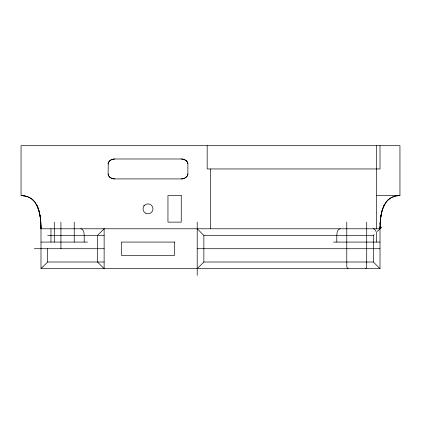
<?xml version="1.0" encoding="UTF-8"?>
<svg xmlns="http://www.w3.org/2000/svg" width="421" height="421" viewBox="0 0 421 421"><rect width="100%" height="100%" fill="white"/><g stroke="black" fill="none" stroke-linecap="round" stroke-linejoin="round"><path stroke-width="0.63" d="M366.712 263.199L366.712 222.135M40.99 228.566L40.99 268.666L380.01 268.666L380.01 228.566M366.712 263.488C366.449 265.104 367.322 267.966 365.375 268.666M40.437 218.615L40.99 228.782L380.01 228.782L380.01 227.966M380.01 228.293L380.01 227.803M108.134 174.12L108.234 163.095L109.376 161.064L111.481 159.643M111.597 159.591L114.78 158.985L181.251 158.985C184.172 158.906 187.803 160.701 187.898 163.969L187.855 174.505M380.01 227.929L380.026 226.772M380.016 227.714L380.168 223.056M380.016 227.503L380.021 227.082M108.129 163.969L108.171 163.432M187.898 173.941L187.003 176.441L184.545 178.267M380.01 228.782L380.368 220.451M380.095 224.54L380.116 224.098M380.126 223.825L380.179 222.872M380.131 223.735L380.174 223.014M380.184 222.788L380.331 220.836M380.195 222.656L380.258 221.735M380.216 222.362L380.268 221.593M380.284 221.414L380.326 220.893M380.274 221.53C380.847 215.373 381.879 208.948 385.152 203.59M380.389 220.215L380.489 219.241M380.421 219.925L380.926 216.062M380.505 219.12L380.621 218.157M380.652 217.899L380.716 217.441M380.984 215.705L381.105 215.031M381.11 214.994L380.816 216.736L381.947 211.279M108.186 163.322L108.502 162.322M187.84 174.583C187.256 177.504 183.982 178.967 181.251 178.925L114.496 178.92L111.844 178.415L109.634 177.094M381.2 214.51L381.489 213.137L381.389 213.584M381.231 214.357L381.31 213.957M381.584 212.71L381.763 211.984M381.626 212.552L381.994 211.116M382.047 210.926L382.342 209.932M382.094 210.753L382.568 209.232M382.231 210.29L383.021 207.969M382.442 209.611L382.757 208.684M382.863 208.384L383.084 207.806M383.326 207.195L383.626 206.5L383.373 207.079M383.305 207.243L383.652 206.437M384.089 205.516L383.742 206.243L383.984 205.732M383.763 206.19L386.562 201.591M108.529 162.264C109.676 160.006 112.36 158.98 114.78 158.985M385.378 203.232L386.073 202.222M386.815 201.285L387.331 200.701M386.32 201.906C389.33 197.849 394.303 195.623 399.303 195.555M387.599 200.422L387.873 200.143M47.641 248.722L47.641 262.015L42.842 266.814M197.27 228.845L203.853 235.428L203.853 262.015L203.532 262.336M379.952 268.609L373.359 262.015L373.359 235.428L374.253 234.534M41.147 268.509L42.737 266.919M197.444 268.424L203.28 262.593M378.016 230.771L379.689 229.098M377.848 230.945L377.411 231.382M388.009 200.007L391.451 197.491L395.587 195.991M184.43 178.32L183.572 178.609M395.845 195.939L399.219 195.555M182.951 178.762L181.251 178.925M396.719 195.781L399.95 195.544L399.95 145.687L21.05 145.687L21.05 195.544L25.155 195.939M340.126 228.782C337.305 229.371 336.895 233.05 336.8 235.428L336.8 242.075M399.708 195.544L399.624 195.544M376.684 195.544L399.95 195.544M47.641 235.428L104.14 235.428M203.853 235.428L373.359 235.428M40.99 242.075L87.526 242.075M333.474 242.075L380.01 242.075M34.343 248.722L104.14 248.722M197.265 248.722L379.947 248.722M47.641 262.015L104.14 262.015M203.853 262.015L373.359 262.015M143.714 205.516L144.619 205.516M21.376 195.544L21.292 195.544M181.251 158.985L184.045 159.443L186.398 160.811M114.78 178.925C111.865 179.004 108.223 177.204 108.129 173.941M348.109 268.666C345.809 267.645 347.22 263.972 346.772 262.015L346.772 222.135M21.697 195.555L24.281 195.781M21.781 195.555L27.828 196.712L31.564 198.791L34.68 201.906L37.264 206.253L35.848 203.59M80.874 228.782C83.684 229.413 84.116 233.002 84.2 235.428L84.2 242.075M25.413 195.991L29.549 197.491L32.991 200.007M186.503 160.911L187.45 162.169L187.887 163.701M109.528 176.999L108.555 175.689L108.144 174.226M33.127 200.143L33.401 200.422M33.669 200.701L34.185 201.285M34.438 201.591L34.685 201.901M34.927 202.222L35.622 203.232M36.916 205.527L37.232 206.185M37.001 205.701C39.642 211.358 40.537 217.636 40.874 223.825M37.406 206.569L37.679 207.216M37.464 206.7L37.695 207.243M37.822 207.564L37.937 207.853M37.874 207.695L37.99 207.995M37.916 207.806L38.137 208.384M37.979 207.969L38.316 208.89M38.211 208.595L38.906 210.753M38.243 208.684L38.558 209.611M38.432 209.232L38.769 210.29M38.658 209.932L38.864 210.611M38.858 210.589L38.958 210.937M39.006 211.116L39.374 212.552M39.048 211.274L40 215.62M39.237 211.984L39.416 212.71M39.511 213.137L39.8 214.51M39.6 213.542L39.769 214.357M39.89 214.994L40.19 216.768M39.958 215.363L40.016 215.705M40.074 216.052L40.132 216.41M40.074 216.062L40.3 217.568M40.284 217.441L40.348 217.915M40.321 217.715L40.363 218.01M40.348 217.899L40.469 218.899M40.379 218.157L40.416 218.462M40.4 218.299L40.584 219.967M40.579 219.883L40.627 220.383M40.669 220.836L40.758 221.951M40.742 221.735L40.805 222.656M40.826 223.014L40.869 223.735M40.863 223.656L40.99 228.371M40.9 224.472L40.942 225.609M40.937 225.451L40.963 226.377M40.974 226.772L40.99 227.966M40.99 227.929L40.99 228.356M40.99 228.293L40.99 228.782M380.01 145.687L380.01 168.953L207.174 168.953L207.174 145.687M376.684 145.687L376.684 228.782M376.332 242.075L376.332 232.455A6.778 3.031 -90 0 0 375.69 230.687A7.888 3.526 90 0 0 373.359 228.814M210.5 168.953L210.5 228.782M197.207 222.135L197.207 275.313M74.228 222.135L74.228 242.075M60.934 222.135L60.934 248.722M54.288 222.135L54.288 242.075M50.962 228.782L50.962 242.075M381.884 226.945A11.656 0.353 -44.8 0 1 381.016 228.035M104.134 228.787L97.493 235.428L97.493 262.015L104.124 268.645L104.14 228.782M181.251 195.544L167.958 195.544L167.958 222.135L181.251 222.135L181.251 195.544M174.604 242.075L121.427 242.075L121.427 255.368L174.604 255.368L174.604 242.075M145.524 213.158A4.984 4.984 0 0 0 153.002 208.837A4.984 4.984 0 0 0 145.524 204.522A4.984 4.984 0 0 0 145.524 213.158"/></g></svg>
